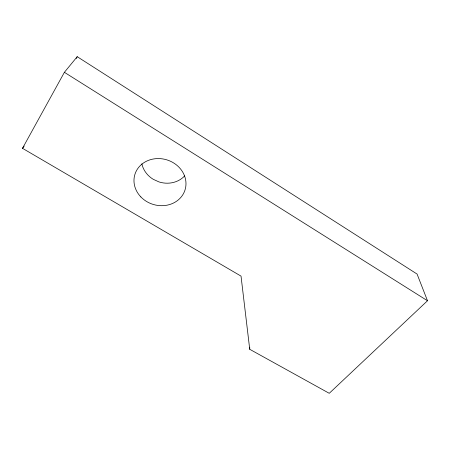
<?xml version="1.0" encoding="UTF-8"?>
<svg xmlns="http://www.w3.org/2000/svg" width="450" height="450" viewBox="0 0 450 450"><rect width="100%" height="100%" fill="white"/><g stroke="black" fill="none" stroke-linecap="round" stroke-linejoin="round"><path stroke-width="0.67" d="M249.733 349.296L241.026 276.114L22.5 148.32L64.395 72.309L77.214 56.689L417.077 274.061L427.5 300.757L329.248 393.311L249.733 349.296L249.739 347.209M76.196 58.523L77.214 56.689M22.5 148.32L24.188 146.081M64.395 72.309L427.5 300.757M184.663 175.888A24.57 22.236 18.3 0 1 158.963 181.912L153.236 179.303A24.57 22.236 18.3 0 1 141.857 163.828M140.867 196.937A26.241 23.304 16.9 0 0 184.809 190.609A26.241 23.304 16.9 0 0 154.26 158.85A26.241 23.304 16.9 0 0 140.867 196.937"/></g></svg>
